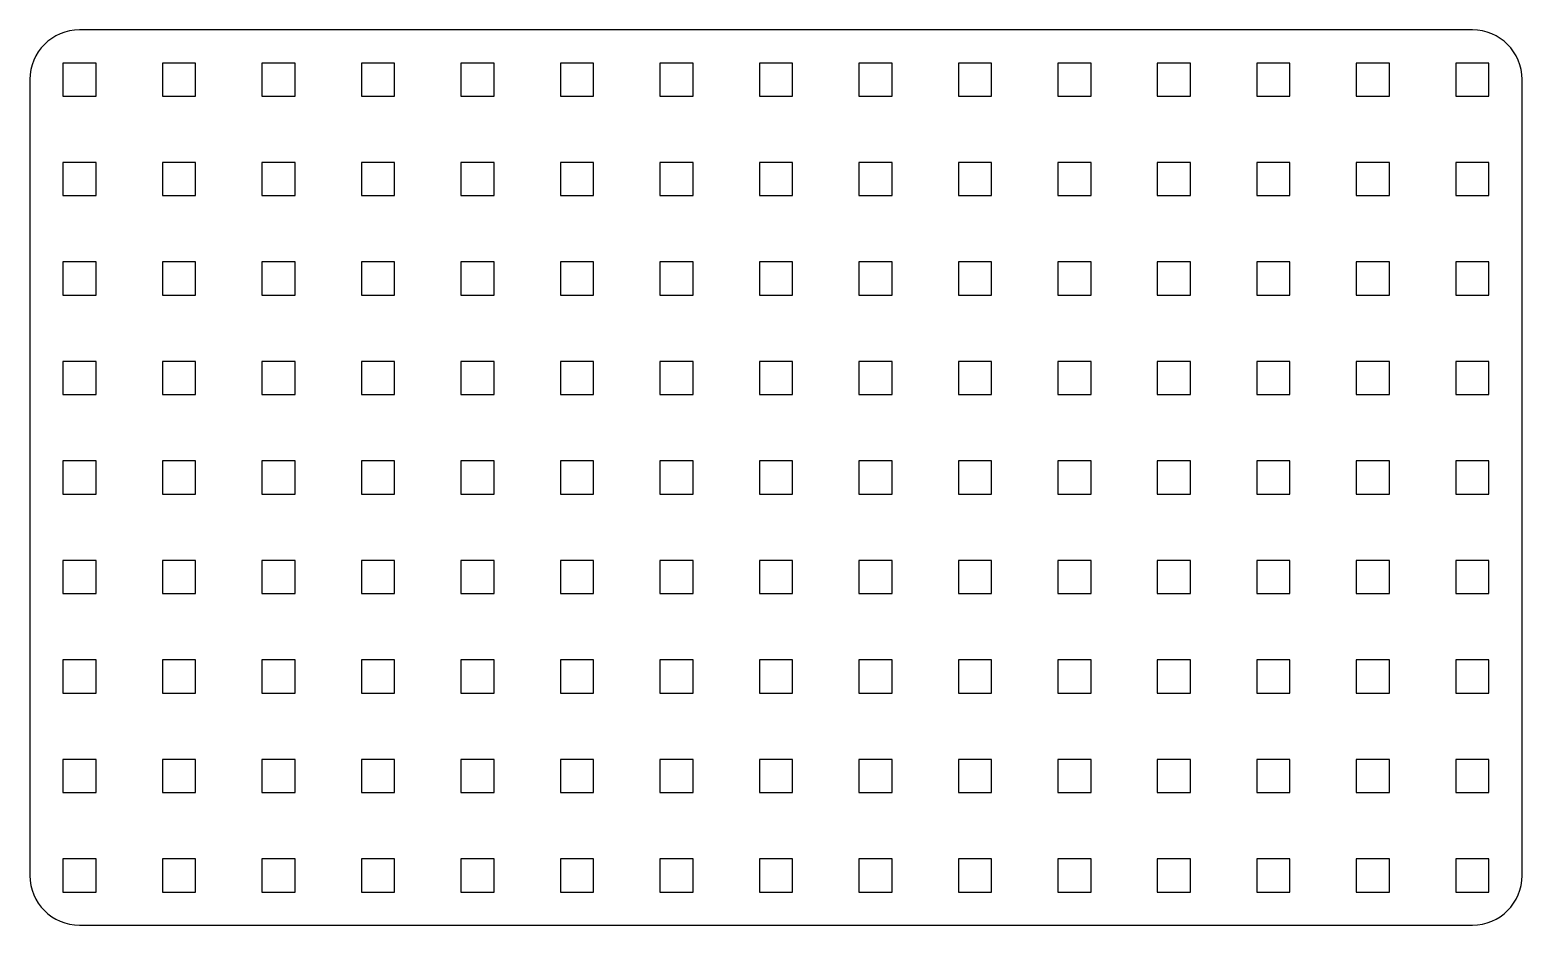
# Model space of a CAD drawing. Header units: millimetres. Extents: x 10 to 145, y 215 to 296.
import ezdxf

# ---------------------------------------------------------------- set-up
doc = ezdxf.new("R2010")
doc.units = ezdxf.units.MM
doc.layers.add('Default', color=7, linetype='Continuous')

# ---------------------------------------------------------------- blocks, each defined once
blk = doc.blocks.new('SE')
at = {"layer": 'Default', "color": 7, "linetype": 'Continuous'}
for p, q in [((12.5, 293.25), (12.5, 290.25)), ((15.5, 293.25), (12.5, 293.25)), ((15.5, 290.25), (15.5, 293.25)), ((12.5, 290.25), (15.5, 290.25))]:
    blk.add_line(p, q, dxfattribs=at)
blk = doc.blocks.new('SE1')
at = {"layer": 'Default', "color": 7, "linetype": 'Continuous'}
for p, q in [((21.5, 293.25), (21.5, 290.25)), ((24.5, 293.25), (21.5, 293.25)), ((24.5, 290.25), (24.5, 293.25)), ((21.5, 290.25), (24.5, 290.25))]:
    blk.add_line(p, q, dxfattribs=at)
blk = doc.blocks.new('SE2')
at = {"layer": 'Default', "color": 7, "linetype": 'Continuous'}
for p, q in [((30.5, 293.25), (30.5, 290.25)), ((33.5, 293.25), (30.5, 293.25)), ((33.5, 290.25), (33.5, 293.25)), ((30.5, 290.25), (33.5, 290.25))]:
    blk.add_line(p, q, dxfattribs=at)
blk = doc.blocks.new('SE3')
at = {"layer": 'Default', "color": 7, "linetype": 'Continuous'}
for p, q in [((39.5, 293.25), (39.5, 290.25)), ((42.5, 293.25), (39.5, 293.25)), ((42.5, 290.25), (42.5, 293.25)), ((39.5, 290.25), (42.5, 290.25))]:
    blk.add_line(p, q, dxfattribs=at)
blk = doc.blocks.new('SE4')
at = {"layer": 'Default', "color": 7, "linetype": 'Continuous'}
for p, q in [((48.5, 293.25), (48.5, 290.25)), ((51.5, 293.25), (48.5, 293.25)), ((51.5, 290.25), (51.5, 293.25)), ((48.5, 290.25), (51.5, 290.25))]:
    blk.add_line(p, q, dxfattribs=at)
blk = doc.blocks.new('SE5')
at = {"layer": 'Default', "color": 7, "linetype": 'Continuous'}
for p, q in [((57.5, 293.25), (57.5, 290.25)), ((60.5, 293.25), (57.5, 293.25)), ((60.5, 290.25), (60.5, 293.25)), ((57.5, 290.25), (60.5, 290.25))]:
    blk.add_line(p, q, dxfattribs=at)
blk = doc.blocks.new('SE6')
at = {"layer": 'Default', "color": 7, "linetype": 'Continuous'}
for p, q in [((66.5, 293.25), (66.5, 290.25)), ((69.5, 293.25), (66.5, 293.25)), ((69.5, 290.25), (69.5, 293.25)), ((66.5, 290.25), (69.5, 290.25))]:
    blk.add_line(p, q, dxfattribs=at)
blk = doc.blocks.new('SE7')
at = {"layer": 'Default', "color": 7, "linetype": 'Continuous'}
for p, q in [((75.5, 293.25), (75.5, 290.25)), ((78.5, 293.25), (75.5, 293.25)), ((78.5, 290.25), (78.5, 293.25)), ((75.5, 290.25), (78.5, 290.25))]:
    blk.add_line(p, q, dxfattribs=at)
blk = doc.blocks.new('SE8')
at = {"layer": 'Default', "color": 7, "linetype": 'Continuous'}
for p, q in [((84.5, 293.25), (84.5, 290.25)), ((87.5, 293.25), (84.5, 293.25)), ((87.5, 290.25), (87.5, 293.25)), ((84.5, 290.25), (87.5, 290.25))]:
    blk.add_line(p, q, dxfattribs=at)
blk = doc.blocks.new('SE9')
at = {"layer": 'Default', "color": 7, "linetype": 'Continuous'}
for p, q in [((93.5, 293.25), (93.5, 290.25)), ((96.5, 293.25), (93.5, 293.25)), ((96.5, 290.25), (96.5, 293.25)), ((93.5, 290.25), (96.5, 290.25))]:
    blk.add_line(p, q, dxfattribs=at)
blk = doc.blocks.new('SE10')
at = {"layer": 'Default', "color": 7, "linetype": 'Continuous'}
for p, q in [((102.5, 293.25), (102.5, 290.25)), ((105.5, 293.25), (102.5, 293.25)), ((105.5, 290.25), (105.5, 293.25)), ((102.5, 290.25), (105.5, 290.25))]:
    blk.add_line(p, q, dxfattribs=at)
blk = doc.blocks.new('SE11')
at = {"layer": 'Default', "color": 7, "linetype": 'Continuous'}
for p, q in [((111.5, 293.25), (111.5, 290.25)), ((114.5, 293.25), (111.5, 293.25)), ((114.5, 290.25), (114.5, 293.25)), ((111.5, 290.25), (114.5, 290.25))]:
    blk.add_line(p, q, dxfattribs=at)
blk = doc.blocks.new('SE12')
at = {"layer": 'Default', "color": 7, "linetype": 'Continuous'}
for p, q in [((120.5, 293.25), (120.5, 290.25)), ((123.5, 293.25), (120.5, 293.25)), ((123.5, 290.25), (123.5, 293.25)), ((120.5, 290.25), (123.5, 290.25))]:
    blk.add_line(p, q, dxfattribs=at)
blk = doc.blocks.new('SE13')
at = {"layer": 'Default', "color": 7, "linetype": 'Continuous'}
for p, q in [((129.5, 293.25), (129.5, 290.25)), ((132.5, 293.25), (129.5, 293.25)), ((132.5, 290.25), (132.5, 293.25)), ((129.5, 290.25), (132.5, 290.25))]:
    blk.add_line(p, q, dxfattribs=at)
blk = doc.blocks.new('SE14')
at = {"layer": 'Default', "color": 7, "linetype": 'Continuous'}
for p, q in [((138.5, 293.25), (138.5, 290.25)), ((141.5, 293.25), (138.5, 293.25)), ((141.5, 290.25), (141.5, 293.25)), ((138.5, 290.25), (141.5, 290.25))]:
    blk.add_line(p, q, dxfattribs=at)
blk = doc.blocks.new('SE15')
at = {"layer": 'Default', "color": 7, "linetype": 'Continuous'}
for p, q in [((12.5, 284.25), (12.5, 281.25)), ((15.5, 284.25), (12.5, 284.25)), ((15.5, 281.25), (15.5, 284.25)), ((12.5, 281.25), (15.5, 281.25))]:
    blk.add_line(p, q, dxfattribs=at)
blk = doc.blocks.new('SE16')
at = {"layer": 'Default', "color": 7, "linetype": 'Continuous'}
for p, q in [((21.5, 284.25), (21.5, 281.25)), ((24.5, 284.25), (21.5, 284.25)), ((24.5, 281.25), (24.5, 284.25)), ((21.5, 281.25), (24.5, 281.25))]:
    blk.add_line(p, q, dxfattribs=at)
blk = doc.blocks.new('SE17')
at = {"layer": 'Default', "color": 7, "linetype": 'Continuous'}
for p, q in [((30.5, 284.25), (30.5, 281.25)), ((33.5, 284.25), (30.5, 284.25)), ((33.5, 281.25), (33.5, 284.25)), ((30.5, 281.25), (33.5, 281.25))]:
    blk.add_line(p, q, dxfattribs=at)
blk = doc.blocks.new('SE18')
at = {"layer": 'Default', "color": 7, "linetype": 'Continuous'}
for p, q in [((39.5, 284.25), (39.5, 281.25)), ((42.5, 284.25), (39.5, 284.25)), ((42.5, 281.25), (42.5, 284.25)), ((39.5, 281.25), (42.5, 281.25))]:
    blk.add_line(p, q, dxfattribs=at)
blk = doc.blocks.new('SE19')
at = {"layer": 'Default', "color": 7, "linetype": 'Continuous'}
for p, q in [((48.5, 284.25), (48.5, 281.25)), ((51.5, 284.25), (48.5, 284.25)), ((51.5, 281.25), (51.5, 284.25)), ((48.5, 281.25), (51.5, 281.25))]:
    blk.add_line(p, q, dxfattribs=at)
blk = doc.blocks.new('SE20')
at = {"layer": 'Default', "color": 7, "linetype": 'Continuous'}
for p, q in [((57.5, 284.25), (57.5, 281.25)), ((60.5, 284.25), (57.5, 284.25)), ((60.5, 281.25), (60.5, 284.25)), ((57.5, 281.25), (60.5, 281.25))]:
    blk.add_line(p, q, dxfattribs=at)
blk = doc.blocks.new('SE21')
at = {"layer": 'Default', "color": 7, "linetype": 'Continuous'}
for p, q in [((66.5, 284.25), (66.5, 281.25)), ((69.5, 284.25), (66.5, 284.25)), ((69.5, 281.25), (69.5, 284.25)), ((66.5, 281.25), (69.5, 281.25))]:
    blk.add_line(p, q, dxfattribs=at)
blk = doc.blocks.new('SE22')
at = {"layer": 'Default', "color": 7, "linetype": 'Continuous'}
for p, q in [((75.5, 284.25), (75.5, 281.25)), ((78.5, 284.25), (75.5, 284.25)), ((78.5, 281.25), (78.5, 284.25)), ((75.5, 281.25), (78.5, 281.25))]:
    blk.add_line(p, q, dxfattribs=at)
blk = doc.blocks.new('SE23')
at = {"layer": 'Default', "color": 7, "linetype": 'Continuous'}
for p, q in [((84.5, 284.25), (84.5, 281.25)), ((87.5, 284.25), (84.5, 284.25)), ((87.5, 281.25), (87.5, 284.25)), ((84.5, 281.25), (87.5, 281.25))]:
    blk.add_line(p, q, dxfattribs=at)
blk = doc.blocks.new('SE24')
at = {"layer": 'Default', "color": 7, "linetype": 'Continuous'}
for p, q in [((93.5, 284.25), (93.5, 281.25)), ((96.5, 284.25), (93.5, 284.25)), ((96.5, 281.25), (96.5, 284.25)), ((93.5, 281.25), (96.5, 281.25))]:
    blk.add_line(p, q, dxfattribs=at)
blk = doc.blocks.new('SE25')
at = {"layer": 'Default', "color": 7, "linetype": 'Continuous'}
for p, q in [((102.5, 284.25), (102.5, 281.25)), ((105.5, 284.25), (102.5, 284.25)), ((105.5, 281.25), (105.5, 284.25)), ((102.5, 281.25), (105.5, 281.25))]:
    blk.add_line(p, q, dxfattribs=at)
blk = doc.blocks.new('SE26')
at = {"layer": 'Default', "color": 7, "linetype": 'Continuous'}
for p, q in [((111.5, 284.25), (111.5, 281.25)), ((114.5, 284.25), (111.5, 284.25)), ((114.5, 281.25), (114.5, 284.25)), ((111.5, 281.25), (114.5, 281.25))]:
    blk.add_line(p, q, dxfattribs=at)
blk = doc.blocks.new('SE27')
at = {"layer": 'Default', "color": 7, "linetype": 'Continuous'}
for p, q in [((120.5, 284.25), (120.5, 281.25)), ((123.5, 284.25), (120.5, 284.25)), ((123.5, 281.25), (123.5, 284.25)), ((120.5, 281.25), (123.5, 281.25))]:
    blk.add_line(p, q, dxfattribs=at)
blk = doc.blocks.new('SE28')
at = {"layer": 'Default', "color": 7, "linetype": 'Continuous'}
for p, q in [((129.5, 284.25), (129.5, 281.25)), ((132.5, 284.25), (129.5, 284.25)), ((132.5, 281.25), (132.5, 284.25)), ((129.5, 281.25), (132.5, 281.25))]:
    blk.add_line(p, q, dxfattribs=at)
blk = doc.blocks.new('SE29')
at = {"layer": 'Default', "color": 7, "linetype": 'Continuous'}
for p, q in [((138.5, 284.25), (138.5, 281.25)), ((141.5, 284.25), (138.5, 284.25)), ((141.5, 281.25), (141.5, 284.25)), ((138.5, 281.25), (141.5, 281.25))]:
    blk.add_line(p, q, dxfattribs=at)
blk = doc.blocks.new('SE30')
at = {"layer": 'Default', "color": 7, "linetype": 'Continuous'}
for p, q in [((12.5, 275.25), (12.5, 272.25)), ((15.5, 275.25), (12.5, 275.25)), ((15.5, 272.25), (15.5, 275.25)), ((12.5, 272.25), (15.5, 272.25))]:
    blk.add_line(p, q, dxfattribs=at)
blk = doc.blocks.new('SE31')
at = {"layer": 'Default', "color": 7, "linetype": 'Continuous'}
for p, q in [((21.5, 275.25), (21.5, 272.25)), ((24.5, 275.25), (21.5, 275.25)), ((24.5, 272.25), (24.5, 275.25)), ((21.5, 272.25), (24.5, 272.25))]:
    blk.add_line(p, q, dxfattribs=at)
blk = doc.blocks.new('SE32')
at = {"layer": 'Default', "color": 7, "linetype": 'Continuous'}
for p, q in [((30.5, 275.25), (30.5, 272.25)), ((33.5, 275.25), (30.5, 275.25)), ((33.5, 272.25), (33.5, 275.25)), ((30.5, 272.25), (33.5, 272.25))]:
    blk.add_line(p, q, dxfattribs=at)
blk = doc.blocks.new('SE33')
at = {"layer": 'Default', "color": 7, "linetype": 'Continuous'}
for p, q in [((39.5, 275.25), (39.5, 272.25)), ((42.5, 275.25), (39.5, 275.25)), ((42.5, 272.25), (42.5, 275.25)), ((39.5, 272.25), (42.5, 272.25))]:
    blk.add_line(p, q, dxfattribs=at)
blk = doc.blocks.new('SE34')
at = {"layer": 'Default', "color": 7, "linetype": 'Continuous'}
for p, q in [((48.5, 275.25), (48.5, 272.25)), ((51.5, 275.25), (48.5, 275.25)), ((51.5, 272.25), (51.5, 275.25)), ((48.5, 272.25), (51.5, 272.25))]:
    blk.add_line(p, q, dxfattribs=at)
blk = doc.blocks.new('SE35')
at = {"layer": 'Default', "color": 7, "linetype": 'Continuous'}
for p, q in [((57.5, 275.25), (57.5, 272.25)), ((60.5, 275.25), (57.5, 275.25)), ((60.5, 272.25), (60.5, 275.25)), ((57.5, 272.25), (60.5, 272.25))]:
    blk.add_line(p, q, dxfattribs=at)
blk = doc.blocks.new('SE36')
at = {"layer": 'Default', "color": 7, "linetype": 'Continuous'}
for p, q in [((66.5, 275.25), (66.5, 272.25)), ((69.5, 275.25), (66.5, 275.25)), ((69.5, 272.25), (69.5, 275.25)), ((66.5, 272.25), (69.5, 272.25))]:
    blk.add_line(p, q, dxfattribs=at)
blk = doc.blocks.new('SE37')
at = {"layer": 'Default', "color": 7, "linetype": 'Continuous'}
for p, q in [((75.5, 275.25), (75.5, 272.25)), ((78.5, 275.25), (75.5, 275.25)), ((78.5, 272.25), (78.5, 275.25)), ((75.5, 272.25), (78.5, 272.25))]:
    blk.add_line(p, q, dxfattribs=at)
blk = doc.blocks.new('SE38')
at = {"layer": 'Default', "color": 7, "linetype": 'Continuous'}
for p, q in [((84.5, 275.25), (84.5, 272.25)), ((87.5, 275.25), (84.5, 275.25)), ((87.5, 272.25), (87.5, 275.25)), ((84.5, 272.25), (87.5, 272.25))]:
    blk.add_line(p, q, dxfattribs=at)
blk = doc.blocks.new('SE39')
at = {"layer": 'Default', "color": 7, "linetype": 'Continuous'}
for p, q in [((93.5, 275.25), (93.5, 272.25)), ((96.5, 275.25), (93.5, 275.25)), ((96.5, 272.25), (96.5, 275.25)), ((93.5, 272.25), (96.5, 272.25))]:
    blk.add_line(p, q, dxfattribs=at)
blk = doc.blocks.new('SE40')
at = {"layer": 'Default', "color": 7, "linetype": 'Continuous'}
for p, q in [((102.5, 275.25), (102.5, 272.25)), ((105.5, 275.25), (102.5, 275.25)), ((105.5, 272.25), (105.5, 275.25)), ((102.5, 272.25), (105.5, 272.25))]:
    blk.add_line(p, q, dxfattribs=at)
blk = doc.blocks.new('SE41')
at = {"layer": 'Default', "color": 7, "linetype": 'Continuous'}
for p, q in [((111.5, 275.25), (111.5, 272.25)), ((114.5, 275.25), (111.5, 275.25)), ((114.5, 272.25), (114.5, 275.25)), ((111.5, 272.25), (114.5, 272.25))]:
    blk.add_line(p, q, dxfattribs=at)
blk = doc.blocks.new('SE42')
at = {"layer": 'Default', "color": 7, "linetype": 'Continuous'}
for p, q in [((120.5, 275.25), (120.5, 272.25)), ((123.5, 275.25), (120.5, 275.25)), ((123.5, 272.25), (123.5, 275.25)), ((120.5, 272.25), (123.5, 272.25))]:
    blk.add_line(p, q, dxfattribs=at)
blk = doc.blocks.new('SE43')
at = {"layer": 'Default', "color": 7, "linetype": 'Continuous'}
for p, q in [((129.5, 275.25), (129.5, 272.25)), ((132.5, 275.25), (129.5, 275.25)), ((132.5, 272.25), (132.5, 275.25)), ((129.5, 272.25), (132.5, 272.25))]:
    blk.add_line(p, q, dxfattribs=at)
blk = doc.blocks.new('SE44')
at = {"layer": 'Default', "color": 7, "linetype": 'Continuous'}
for p, q in [((138.5, 275.25), (138.5, 272.25)), ((141.5, 275.25), (138.5, 275.25)), ((141.5, 272.25), (141.5, 275.25)), ((138.5, 272.25), (141.5, 272.25))]:
    blk.add_line(p, q, dxfattribs=at)
blk = doc.blocks.new('SE45')
at = {"layer": 'Default', "color": 7, "linetype": 'Continuous'}
for p, q in [((12.5, 266.25), (12.5, 263.25)), ((15.5, 266.25), (12.5, 266.25)), ((15.5, 263.25), (15.5, 266.25)), ((12.5, 263.25), (15.5, 263.25))]:
    blk.add_line(p, q, dxfattribs=at)
blk = doc.blocks.new('SE46')
at = {"layer": 'Default', "color": 7, "linetype": 'Continuous'}
for p, q in [((21.5, 266.25), (21.5, 263.25)), ((24.5, 266.25), (21.5, 266.25)), ((24.5, 263.25), (24.5, 266.25)), ((21.5, 263.25), (24.5, 263.25))]:
    blk.add_line(p, q, dxfattribs=at)
blk = doc.blocks.new('SE47')
at = {"layer": 'Default', "color": 7, "linetype": 'Continuous'}
for p, q in [((30.5, 266.25), (30.5, 263.25)), ((33.5, 266.25), (30.5, 266.25)), ((33.5, 263.25), (33.5, 266.25)), ((30.5, 263.25), (33.5, 263.25))]:
    blk.add_line(p, q, dxfattribs=at)
blk = doc.blocks.new('SE48')
at = {"layer": 'Default', "color": 7, "linetype": 'Continuous'}
for p, q in [((39.5, 266.25), (39.5, 263.25)), ((42.5, 266.25), (39.5, 266.25)), ((42.5, 263.25), (42.5, 266.25)), ((39.5, 263.25), (42.5, 263.25))]:
    blk.add_line(p, q, dxfattribs=at)
blk = doc.blocks.new('SE49')
at = {"layer": 'Default', "color": 7, "linetype": 'Continuous'}
for p, q in [((48.5, 266.25), (48.5, 263.25)), ((51.5, 266.25), (48.5, 266.25)), ((51.5, 263.25), (51.5, 266.25)), ((48.5, 263.25), (51.5, 263.25))]:
    blk.add_line(p, q, dxfattribs=at)
blk = doc.blocks.new('SE50')
at = {"layer": 'Default', "color": 7, "linetype": 'Continuous'}
for p, q in [((57.5, 266.25), (57.5, 263.25)), ((60.5, 266.25), (57.5, 266.25)), ((60.5, 263.25), (60.5, 266.25)), ((57.5, 263.25), (60.5, 263.25))]:
    blk.add_line(p, q, dxfattribs=at)
blk = doc.blocks.new('SE51')
at = {"layer": 'Default', "color": 7, "linetype": 'Continuous'}
for p, q in [((66.5, 266.25), (66.5, 263.25)), ((69.5, 266.25), (66.5, 266.25)), ((69.5, 263.25), (69.5, 266.25)), ((66.5, 263.25), (69.5, 263.25))]:
    blk.add_line(p, q, dxfattribs=at)
blk = doc.blocks.new('SE52')
at = {"layer": 'Default', "color": 7, "linetype": 'Continuous'}
for p, q in [((75.5, 266.25), (75.5, 263.25)), ((78.5, 266.25), (75.5, 266.25)), ((78.5, 263.25), (78.5, 266.25)), ((75.5, 263.25), (78.5, 263.25))]:
    blk.add_line(p, q, dxfattribs=at)
blk = doc.blocks.new('SE53')
at = {"layer": 'Default', "color": 7, "linetype": 'Continuous'}
for p, q in [((84.5, 266.25), (84.5, 263.25)), ((87.5, 266.25), (84.5, 266.25)), ((87.5, 263.25), (87.5, 266.25)), ((84.5, 263.25), (87.5, 263.25))]:
    blk.add_line(p, q, dxfattribs=at)
blk = doc.blocks.new('SE54')
at = {"layer": 'Default', "color": 7, "linetype": 'Continuous'}
for p, q in [((93.5, 266.25), (93.5, 263.25)), ((96.5, 266.25), (93.5, 266.25)), ((96.5, 263.25), (96.5, 266.25)), ((93.5, 263.25), (96.5, 263.25))]:
    blk.add_line(p, q, dxfattribs=at)
blk = doc.blocks.new('SE55')
at = {"layer": 'Default', "color": 7, "linetype": 'Continuous'}
for p, q in [((102.5, 266.25), (102.5, 263.25)), ((105.5, 266.25), (102.5, 266.25)), ((105.5, 263.25), (105.5, 266.25)), ((102.5, 263.25), (105.5, 263.25))]:
    blk.add_line(p, q, dxfattribs=at)
blk = doc.blocks.new('SE56')
at = {"layer": 'Default', "color": 7, "linetype": 'Continuous'}
for p, q in [((111.5, 266.25), (111.5, 263.25)), ((114.5, 266.25), (111.5, 266.25)), ((114.5, 263.25), (114.5, 266.25)), ((111.5, 263.25), (114.5, 263.25))]:
    blk.add_line(p, q, dxfattribs=at)
blk = doc.blocks.new('SE57')
at = {"layer": 'Default', "color": 7, "linetype": 'Continuous'}
for p, q in [((120.5, 266.25), (120.5, 263.25)), ((123.5, 266.25), (120.5, 266.25)), ((123.5, 263.25), (123.5, 266.25)), ((120.5, 263.25), (123.5, 263.25))]:
    blk.add_line(p, q, dxfattribs=at)
blk = doc.blocks.new('SE58')
at = {"layer": 'Default', "color": 7, "linetype": 'Continuous'}
for p, q in [((129.5, 266.25), (129.5, 263.25)), ((132.5, 266.25), (129.5, 266.25)), ((132.5, 263.25), (132.5, 266.25)), ((129.5, 263.25), (132.5, 263.25))]:
    blk.add_line(p, q, dxfattribs=at)
blk = doc.blocks.new('SE59')
at = {"layer": 'Default', "color": 7, "linetype": 'Continuous'}
for p, q in [((138.5, 266.25), (138.5, 263.25)), ((141.5, 266.25), (138.5, 266.25)), ((141.5, 263.25), (141.5, 266.25)), ((138.5, 263.25), (141.5, 263.25))]:
    blk.add_line(p, q, dxfattribs=at)
blk = doc.blocks.new('SE60')
at = {"layer": 'Default', "color": 7, "linetype": 'Continuous'}
for p, q in [((12.5, 257.25), (12.5, 254.25)), ((15.5, 257.25), (12.5, 257.25)), ((15.5, 254.25), (15.5, 257.25)), ((12.5, 254.25), (15.5, 254.25))]:
    blk.add_line(p, q, dxfattribs=at)
blk = doc.blocks.new('SE61')
at = {"layer": 'Default', "color": 7, "linetype": 'Continuous'}
for p, q in [((21.5, 257.25), (21.5, 254.25)), ((24.5, 257.25), (21.5, 257.25)), ((24.5, 254.25), (24.5, 257.25)), ((21.5, 254.25), (24.5, 254.25))]:
    blk.add_line(p, q, dxfattribs=at)
blk = doc.blocks.new('SE62')
at = {"layer": 'Default', "color": 7, "linetype": 'Continuous'}
for p, q in [((30.5, 257.25), (30.5, 254.25)), ((33.5, 257.25), (30.5, 257.25)), ((33.5, 254.25), (33.5, 257.25)), ((30.5, 254.25), (33.5, 254.25))]:
    blk.add_line(p, q, dxfattribs=at)
blk = doc.blocks.new('SE63')
at = {"layer": 'Default', "color": 7, "linetype": 'Continuous'}
for p, q in [((39.5, 257.25), (39.5, 254.25)), ((42.5, 257.25), (39.5, 257.25)), ((42.5, 254.25), (42.5, 257.25)), ((39.5, 254.25), (42.5, 254.25))]:
    blk.add_line(p, q, dxfattribs=at)
blk = doc.blocks.new('SE64')
at = {"layer": 'Default', "color": 7, "linetype": 'Continuous'}
for p, q in [((48.5, 257.25), (48.5, 254.25)), ((51.5, 257.25), (48.5, 257.25)), ((51.5, 254.25), (51.5, 257.25)), ((48.5, 254.25), (51.5, 254.25))]:
    blk.add_line(p, q, dxfattribs=at)
blk = doc.blocks.new('SE65')
at = {"layer": 'Default', "color": 7, "linetype": 'Continuous'}
for p, q in [((57.5, 257.25), (57.5, 254.25)), ((60.5, 257.25), (57.5, 257.25)), ((60.5, 254.25), (60.5, 257.25)), ((57.5, 254.25), (60.5, 254.25))]:
    blk.add_line(p, q, dxfattribs=at)
blk = doc.blocks.new('SE66')
at = {"layer": 'Default', "color": 7, "linetype": 'Continuous'}
for p, q in [((66.5, 257.25), (66.5, 254.25)), ((69.5, 257.25), (66.5, 257.25)), ((69.5, 254.25), (69.5, 257.25)), ((66.5, 254.25), (69.5, 254.25))]:
    blk.add_line(p, q, dxfattribs=at)
blk = doc.blocks.new('SE67')
at = {"layer": 'Default', "color": 7, "linetype": 'Continuous'}
for p, q in [((75.5, 257.25), (75.5, 254.25)), ((78.5, 257.25), (75.5, 257.25)), ((78.5, 254.25), (78.5, 257.25)), ((75.5, 254.25), (78.5, 254.25))]:
    blk.add_line(p, q, dxfattribs=at)
blk = doc.blocks.new('SE68')
at = {"layer": 'Default', "color": 7, "linetype": 'Continuous'}
for p, q in [((84.5, 257.25), (84.5, 254.25)), ((87.5, 257.25), (84.5, 257.25)), ((87.5, 254.25), (87.5, 257.25)), ((84.5, 254.25), (87.5, 254.25))]:
    blk.add_line(p, q, dxfattribs=at)
blk = doc.blocks.new('SE69')
at = {"layer": 'Default', "color": 7, "linetype": 'Continuous'}
for p, q in [((93.5, 257.25), (93.5, 254.25)), ((96.5, 257.25), (93.5, 257.25)), ((96.5, 254.25), (96.5, 257.25)), ((93.5, 254.25), (96.5, 254.25))]:
    blk.add_line(p, q, dxfattribs=at)
blk = doc.blocks.new('SE70')
at = {"layer": 'Default', "color": 7, "linetype": 'Continuous'}
for p, q in [((102.5, 257.25), (102.5, 254.25)), ((105.5, 257.25), (102.5, 257.25)), ((105.5, 254.25), (105.5, 257.25)), ((102.5, 254.25), (105.5, 254.25))]:
    blk.add_line(p, q, dxfattribs=at)
blk = doc.blocks.new('SE71')
at = {"layer": 'Default', "color": 7, "linetype": 'Continuous'}
for p, q in [((111.5, 257.25), (111.5, 254.25)), ((114.5, 257.25), (111.5, 257.25)), ((114.5, 254.25), (114.5, 257.25)), ((111.5, 254.25), (114.5, 254.25))]:
    blk.add_line(p, q, dxfattribs=at)
blk = doc.blocks.new('SE72')
at = {"layer": 'Default', "color": 7, "linetype": 'Continuous'}
for p, q in [((120.5, 257.25), (120.5, 254.25)), ((123.5, 257.25), (120.5, 257.25)), ((123.5, 254.25), (123.5, 257.25)), ((120.5, 254.25), (123.5, 254.25))]:
    blk.add_line(p, q, dxfattribs=at)
blk = doc.blocks.new('SE73')
at = {"layer": 'Default', "color": 7, "linetype": 'Continuous'}
for p, q in [((129.5, 257.25), (129.5, 254.25)), ((132.5, 257.25), (129.5, 257.25)), ((132.5, 254.25), (132.5, 257.25)), ((129.5, 254.25), (132.5, 254.25))]:
    blk.add_line(p, q, dxfattribs=at)
blk = doc.blocks.new('SE74')
at = {"layer": 'Default', "color": 7, "linetype": 'Continuous'}
for p, q in [((138.5, 257.25), (138.5, 254.25)), ((141.5, 257.25), (138.5, 257.25)), ((141.5, 254.25), (141.5, 257.25)), ((138.5, 254.25), (141.5, 254.25))]:
    blk.add_line(p, q, dxfattribs=at)
blk = doc.blocks.new('SE75')
at = {"layer": 'Default', "color": 7, "linetype": 'Continuous'}
for p, q in [((12.5, 248.25), (12.5, 245.25)), ((15.5, 248.25), (12.5, 248.25)), ((15.5, 245.25), (15.5, 248.25)), ((12.5, 245.25), (15.5, 245.25))]:
    blk.add_line(p, q, dxfattribs=at)
blk = doc.blocks.new('SE76')
at = {"layer": 'Default', "color": 7, "linetype": 'Continuous'}
for p, q in [((21.5, 248.25), (21.5, 245.25)), ((24.5, 248.25), (21.5, 248.25)), ((24.5, 245.25), (24.5, 248.25)), ((21.5, 245.25), (24.5, 245.25))]:
    blk.add_line(p, q, dxfattribs=at)
blk = doc.blocks.new('SE77')
at = {"layer": 'Default', "color": 7, "linetype": 'Continuous'}
for p, q in [((30.5, 248.25), (30.5, 245.25)), ((33.5, 248.25), (30.5, 248.25)), ((33.5, 245.25), (33.5, 248.25)), ((30.5, 245.25), (33.5, 245.25))]:
    blk.add_line(p, q, dxfattribs=at)
blk = doc.blocks.new('SE78')
at = {"layer": 'Default', "color": 7, "linetype": 'Continuous'}
for p, q in [((39.5, 248.25), (39.5, 245.25)), ((42.5, 248.25), (39.5, 248.25)), ((42.5, 245.25), (42.5, 248.25)), ((39.5, 245.25), (42.5, 245.25))]:
    blk.add_line(p, q, dxfattribs=at)
blk = doc.blocks.new('SE79')
at = {"layer": 'Default', "color": 7, "linetype": 'Continuous'}
for p, q in [((48.5, 248.25), (48.5, 245.25)), ((51.5, 248.25), (48.5, 248.25)), ((51.5, 245.25), (51.5, 248.25)), ((48.5, 245.25), (51.5, 245.25))]:
    blk.add_line(p, q, dxfattribs=at)
blk = doc.blocks.new('SE80')
at = {"layer": 'Default', "color": 7, "linetype": 'Continuous'}
for p, q in [((57.5, 248.25), (57.5, 245.25)), ((60.5, 248.25), (57.5, 248.25)), ((60.5, 245.25), (60.5, 248.25)), ((57.5, 245.25), (60.5, 245.25))]:
    blk.add_line(p, q, dxfattribs=at)
blk = doc.blocks.new('SE81')
at = {"layer": 'Default', "color": 7, "linetype": 'Continuous'}
for p, q in [((66.5, 248.25), (66.5, 245.25)), ((69.5, 248.25), (66.5, 248.25)), ((69.5, 245.25), (69.5, 248.25)), ((66.5, 245.25), (69.5, 245.25))]:
    blk.add_line(p, q, dxfattribs=at)
blk = doc.blocks.new('SE82')
at = {"layer": 'Default', "color": 7, "linetype": 'Continuous'}
for p, q in [((75.5, 248.25), (75.5, 245.25)), ((78.5, 248.25), (75.5, 248.25)), ((78.5, 245.25), (78.5, 248.25)), ((75.5, 245.25), (78.5, 245.25))]:
    blk.add_line(p, q, dxfattribs=at)
blk = doc.blocks.new('SE83')
at = {"layer": 'Default', "color": 7, "linetype": 'Continuous'}
for p, q in [((84.5, 248.25), (84.5, 245.25)), ((87.5, 248.25), (84.5, 248.25)), ((87.5, 245.25), (87.5, 248.25)), ((84.5, 245.25), (87.5, 245.25))]:
    blk.add_line(p, q, dxfattribs=at)
blk = doc.blocks.new('SE84')
at = {"layer": 'Default', "color": 7, "linetype": 'Continuous'}
for p, q in [((93.5, 248.25), (93.5, 245.25)), ((96.5, 248.25), (93.5, 248.25)), ((96.5, 245.25), (96.5, 248.25)), ((93.5, 245.25), (96.5, 245.25))]:
    blk.add_line(p, q, dxfattribs=at)
blk = doc.blocks.new('SE85')
at = {"layer": 'Default', "color": 7, "linetype": 'Continuous'}
for p, q in [((102.5, 248.25), (102.5, 245.25)), ((105.5, 248.25), (102.5, 248.25)), ((105.5, 245.25), (105.5, 248.25)), ((102.5, 245.25), (105.5, 245.25))]:
    blk.add_line(p, q, dxfattribs=at)
blk = doc.blocks.new('SE86')
at = {"layer": 'Default', "color": 7, "linetype": 'Continuous'}
for p, q in [((111.5, 248.25), (111.5, 245.25)), ((114.5, 248.25), (111.5, 248.25)), ((114.5, 245.25), (114.5, 248.25)), ((111.5, 245.25), (114.5, 245.25))]:
    blk.add_line(p, q, dxfattribs=at)
blk = doc.blocks.new('SE87')
at = {"layer": 'Default', "color": 7, "linetype": 'Continuous'}
for p, q in [((120.5, 248.25), (120.5, 245.25)), ((123.5, 248.25), (120.5, 248.25)), ((123.5, 245.25), (123.5, 248.25)), ((120.5, 245.25), (123.5, 245.25))]:
    blk.add_line(p, q, dxfattribs=at)
blk = doc.blocks.new('SE88')
at = {"layer": 'Default', "color": 7, "linetype": 'Continuous'}
for p, q in [((129.5, 248.25), (129.5, 245.25)), ((132.5, 248.25), (129.5, 248.25)), ((132.5, 245.25), (132.5, 248.25)), ((129.5, 245.25), (132.5, 245.25))]:
    blk.add_line(p, q, dxfattribs=at)
blk = doc.blocks.new('SE89')
at = {"layer": 'Default', "color": 7, "linetype": 'Continuous'}
for p, q in [((138.5, 248.25), (138.5, 245.25)), ((141.5, 248.25), (138.5, 248.25)), ((141.5, 245.25), (141.5, 248.25)), ((138.5, 245.25), (141.5, 245.25))]:
    blk.add_line(p, q, dxfattribs=at)
blk = doc.blocks.new('SE90')
at = {"layer": 'Default', "color": 7, "linetype": 'Continuous'}
for p, q in [((12.5, 239.25), (12.5, 236.25)), ((15.5, 239.25), (12.5, 239.25)), ((15.5, 236.25), (15.5, 239.25)), ((12.5, 236.25), (15.5, 236.25))]:
    blk.add_line(p, q, dxfattribs=at)
blk = doc.blocks.new('SE91')
at = {"layer": 'Default', "color": 7, "linetype": 'Continuous'}
for p, q in [((21.5, 239.25), (21.5, 236.25)), ((24.5, 239.25), (21.5, 239.25)), ((24.5, 236.25), (24.5, 239.25)), ((21.5, 236.25), (24.5, 236.25))]:
    blk.add_line(p, q, dxfattribs=at)
blk = doc.blocks.new('SE92')
at = {"layer": 'Default', "color": 7, "linetype": 'Continuous'}
for p, q in [((30.5, 239.25), (30.5, 236.25)), ((33.5, 239.25), (30.5, 239.25)), ((33.5, 236.25), (33.5, 239.25)), ((30.5, 236.25), (33.5, 236.25))]:
    blk.add_line(p, q, dxfattribs=at)
blk = doc.blocks.new('SE93')
at = {"layer": 'Default', "color": 7, "linetype": 'Continuous'}
for p, q in [((39.5, 239.25), (39.5, 236.25)), ((42.5, 239.25), (39.5, 239.25)), ((42.5, 236.25), (42.5, 239.25)), ((39.5, 236.25), (42.5, 236.25))]:
    blk.add_line(p, q, dxfattribs=at)
blk = doc.blocks.new('SE94')
at = {"layer": 'Default', "color": 7, "linetype": 'Continuous'}
for p, q in [((48.5, 239.25), (48.5, 236.25)), ((51.5, 239.25), (48.5, 239.25)), ((51.5, 236.25), (51.5, 239.25)), ((48.5, 236.25), (51.5, 236.25))]:
    blk.add_line(p, q, dxfattribs=at)
blk = doc.blocks.new('SE95')
at = {"layer": 'Default', "color": 7, "linetype": 'Continuous'}
for p, q in [((57.5, 239.25), (57.5, 236.25)), ((60.5, 239.25), (57.5, 239.25)), ((60.5, 236.25), (60.5, 239.25)), ((57.5, 236.25), (60.5, 236.25))]:
    blk.add_line(p, q, dxfattribs=at)
blk = doc.blocks.new('SE96')
at = {"layer": 'Default', "color": 7, "linetype": 'Continuous'}
for p, q in [((66.5, 239.25), (66.5, 236.25)), ((69.5, 239.25), (66.5, 239.25)), ((69.5, 236.25), (69.5, 239.25)), ((66.5, 236.25), (69.5, 236.25))]:
    blk.add_line(p, q, dxfattribs=at)
blk = doc.blocks.new('SE97')
at = {"layer": 'Default', "color": 7, "linetype": 'Continuous'}
for p, q in [((75.5, 239.25), (75.5, 236.25)), ((78.5, 239.25), (75.5, 239.25)), ((78.5, 236.25), (78.5, 239.25)), ((75.5, 236.25), (78.5, 236.25))]:
    blk.add_line(p, q, dxfattribs=at)
blk = doc.blocks.new('SE98')
at = {"layer": 'Default', "color": 7, "linetype": 'Continuous'}
for p, q in [((84.5, 239.25), (84.5, 236.25)), ((87.5, 239.25), (84.5, 239.25)), ((87.5, 236.25), (87.5, 239.25)), ((84.5, 236.25), (87.5, 236.25))]:
    blk.add_line(p, q, dxfattribs=at)
blk = doc.blocks.new('SE99')
at = {"layer": 'Default', "color": 7, "linetype": 'Continuous'}
for p, q in [((93.5, 239.25), (93.5, 236.25)), ((96.5, 239.25), (93.5, 239.25)), ((96.5, 236.25), (96.5, 239.25)), ((93.5, 236.25), (96.5, 236.25))]:
    blk.add_line(p, q, dxfattribs=at)
blk = doc.blocks.new('SE100')
at = {"layer": 'Default', "color": 7, "linetype": 'Continuous'}
for p, q in [((102.5, 239.25), (102.5, 236.25)), ((105.5, 239.25), (102.5, 239.25)), ((105.5, 236.25), (105.5, 239.25)), ((102.5, 236.25), (105.5, 236.25))]:
    blk.add_line(p, q, dxfattribs=at)
blk = doc.blocks.new('SE101')
at = {"layer": 'Default', "color": 7, "linetype": 'Continuous'}
for p, q in [((111.5, 239.25), (111.5, 236.25)), ((114.5, 239.25), (111.5, 239.25)), ((114.5, 236.25), (114.5, 239.25)), ((111.5, 236.25), (114.5, 236.25))]:
    blk.add_line(p, q, dxfattribs=at)
blk = doc.blocks.new('SE102')
at = {"layer": 'Default', "color": 7, "linetype": 'Continuous'}
for p, q in [((120.5, 239.25), (120.5, 236.25)), ((123.5, 239.25), (120.5, 239.25)), ((123.5, 236.25), (123.5, 239.25)), ((120.5, 236.25), (123.5, 236.25))]:
    blk.add_line(p, q, dxfattribs=at)
blk = doc.blocks.new('SE103')
at = {"layer": 'Default', "color": 7, "linetype": 'Continuous'}
for p, q in [((129.5, 239.25), (129.5, 236.25)), ((132.5, 239.25), (129.5, 239.25)), ((132.5, 236.25), (132.5, 239.25)), ((129.5, 236.25), (132.5, 236.25))]:
    blk.add_line(p, q, dxfattribs=at)
blk = doc.blocks.new('SE104')
at = {"layer": 'Default', "color": 7, "linetype": 'Continuous'}
for p, q in [((138.5, 239.25), (138.5, 236.25)), ((141.5, 239.25), (138.5, 239.25)), ((141.5, 236.25), (141.5, 239.25)), ((138.5, 236.25), (141.5, 236.25))]:
    blk.add_line(p, q, dxfattribs=at)
blk = doc.blocks.new('SE105')
at = {"layer": 'Default', "color": 7, "linetype": 'Continuous'}
for p, q in [((12.5, 230.25), (12.5, 227.25)), ((15.5, 230.25), (12.5, 230.25)), ((15.5, 227.25), (15.5, 230.25)), ((12.5, 227.25), (15.5, 227.25))]:
    blk.add_line(p, q, dxfattribs=at)
blk = doc.blocks.new('SE106')
at = {"layer": 'Default', "color": 7, "linetype": 'Continuous'}
for p, q in [((21.5, 230.25), (21.5, 227.25)), ((24.5, 230.25), (21.5, 230.25)), ((24.5, 227.25), (24.5, 230.25)), ((21.5, 227.25), (24.5, 227.25))]:
    blk.add_line(p, q, dxfattribs=at)
blk = doc.blocks.new('SE107')
at = {"layer": 'Default', "color": 7, "linetype": 'Continuous'}
for p, q in [((30.5, 230.25), (30.5, 227.25)), ((33.5, 230.25), (30.5, 230.25)), ((33.5, 227.25), (33.5, 230.25)), ((30.5, 227.25), (33.5, 227.25))]:
    blk.add_line(p, q, dxfattribs=at)
blk = doc.blocks.new('SE108')
at = {"layer": 'Default', "color": 7, "linetype": 'Continuous'}
for p, q in [((39.5, 230.25), (39.5, 227.25)), ((42.5, 230.25), (39.5, 230.25)), ((42.5, 227.25), (42.5, 230.25)), ((39.5, 227.25), (42.5, 227.25))]:
    blk.add_line(p, q, dxfattribs=at)
blk = doc.blocks.new('SE109')
at = {"layer": 'Default', "color": 7, "linetype": 'Continuous'}
for p, q in [((48.5, 230.25), (48.5, 227.25)), ((51.5, 230.25), (48.5, 230.25)), ((51.5, 227.25), (51.5, 230.25)), ((48.5, 227.25), (51.5, 227.25))]:
    blk.add_line(p, q, dxfattribs=at)
blk = doc.blocks.new('SE110')
at = {"layer": 'Default', "color": 7, "linetype": 'Continuous'}
for p, q in [((57.5, 230.25), (57.5, 227.25)), ((60.5, 230.25), (57.5, 230.25)), ((60.5, 227.25), (60.5, 230.25)), ((57.5, 227.25), (60.5, 227.25))]:
    blk.add_line(p, q, dxfattribs=at)
blk = doc.blocks.new('SE111')
at = {"layer": 'Default', "color": 7, "linetype": 'Continuous'}
for p, q in [((66.5, 230.25), (66.5, 227.25)), ((69.5, 230.25), (66.5, 230.25)), ((69.5, 227.25), (69.5, 230.25)), ((66.5, 227.25), (69.5, 227.25))]:
    blk.add_line(p, q, dxfattribs=at)
blk = doc.blocks.new('SE112')
at = {"layer": 'Default', "color": 7, "linetype": 'Continuous'}
for p, q in [((75.5, 230.25), (75.5, 227.25)), ((78.5, 230.25), (75.5, 230.25)), ((78.5, 227.25), (78.5, 230.25)), ((75.5, 227.25), (78.5, 227.25))]:
    blk.add_line(p, q, dxfattribs=at)
blk = doc.blocks.new('SE113')
at = {"layer": 'Default', "color": 7, "linetype": 'Continuous'}
for p, q in [((84.5, 230.25), (84.5, 227.25)), ((87.5, 230.25), (84.5, 230.25)), ((87.5, 227.25), (87.5, 230.25)), ((84.5, 227.25), (87.5, 227.25))]:
    blk.add_line(p, q, dxfattribs=at)
blk = doc.blocks.new('SE114')
at = {"layer": 'Default', "color": 7, "linetype": 'Continuous'}
for p, q in [((93.5, 230.25), (93.5, 227.25)), ((96.5, 230.25), (93.5, 230.25)), ((96.5, 227.25), (96.5, 230.25)), ((93.5, 227.25), (96.5, 227.25))]:
    blk.add_line(p, q, dxfattribs=at)
blk = doc.blocks.new('SE115')
at = {"layer": 'Default', "color": 7, "linetype": 'Continuous'}
for p, q in [((102.5, 230.25), (102.5, 227.25)), ((105.5, 230.25), (102.5, 230.25)), ((105.5, 227.25), (105.5, 230.25)), ((102.5, 227.25), (105.5, 227.25))]:
    blk.add_line(p, q, dxfattribs=at)
blk = doc.blocks.new('SE116')
at = {"layer": 'Default', "color": 7, "linetype": 'Continuous'}
for p, q in [((111.5, 230.25), (111.5, 227.25)), ((114.5, 230.25), (111.5, 230.25)), ((114.5, 227.25), (114.5, 230.25)), ((111.5, 227.25), (114.5, 227.25))]:
    blk.add_line(p, q, dxfattribs=at)
blk = doc.blocks.new('SE117')
at = {"layer": 'Default', "color": 7, "linetype": 'Continuous'}
for p, q in [((120.5, 230.25), (120.5, 227.25)), ((123.5, 230.25), (120.5, 230.25)), ((123.5, 227.25), (123.5, 230.25)), ((120.5, 227.25), (123.5, 227.25))]:
    blk.add_line(p, q, dxfattribs=at)
blk = doc.blocks.new('SE118')
at = {"layer": 'Default', "color": 7, "linetype": 'Continuous'}
for p, q in [((129.5, 230.25), (129.5, 227.25)), ((132.5, 230.25), (129.5, 230.25)), ((132.5, 227.25), (132.5, 230.25)), ((129.5, 227.25), (132.5, 227.25))]:
    blk.add_line(p, q, dxfattribs=at)
blk = doc.blocks.new('SE119')
at = {"layer": 'Default', "color": 7, "linetype": 'Continuous'}
for p, q in [((138.5, 230.25), (138.5, 227.25)), ((141.5, 230.25), (138.5, 230.25)), ((141.5, 227.25), (141.5, 230.25)), ((138.5, 227.25), (141.5, 227.25))]:
    blk.add_line(p, q, dxfattribs=at)
blk = doc.blocks.new('SE120')
at = {"layer": 'Default', "color": 7, "linetype": 'Continuous'}
for p, q in [((12.5, 221.25), (12.5, 218.25)), ((15.5, 221.25), (12.5, 221.25)), ((15.5, 218.25), (15.5, 221.25)), ((12.5, 218.25), (15.5, 218.25))]:
    blk.add_line(p, q, dxfattribs=at)
blk = doc.blocks.new('SE121')
at = {"layer": 'Default', "color": 7, "linetype": 'Continuous'}
for p, q in [((21.5, 221.25), (21.5, 218.25)), ((24.5, 221.25), (21.5, 221.25)), ((24.5, 218.25), (24.5, 221.25)), ((21.5, 218.25), (24.5, 218.25))]:
    blk.add_line(p, q, dxfattribs=at)
blk = doc.blocks.new('SE122')
at = {"layer": 'Default', "color": 7, "linetype": 'Continuous'}
for p, q in [((30.5, 221.25), (30.5, 218.25)), ((33.5, 221.25), (30.5, 221.25)), ((33.5, 218.25), (33.5, 221.25)), ((30.5, 218.25), (33.5, 218.25))]:
    blk.add_line(p, q, dxfattribs=at)
blk = doc.blocks.new('SE123')
at = {"layer": 'Default', "color": 7, "linetype": 'Continuous'}
for p, q in [((39.5, 221.25), (39.5, 218.25)), ((42.5, 221.25), (39.5, 221.25)), ((42.5, 218.25), (42.5, 221.25)), ((39.5, 218.25), (42.5, 218.25))]:
    blk.add_line(p, q, dxfattribs=at)
blk = doc.blocks.new('SE124')
at = {"layer": 'Default', "color": 7, "linetype": 'Continuous'}
for p, q in [((48.5, 221.25), (48.5, 218.25)), ((51.5, 221.25), (48.5, 221.25)), ((51.5, 218.25), (51.5, 221.25)), ((48.5, 218.25), (51.5, 218.25))]:
    blk.add_line(p, q, dxfattribs=at)
blk = doc.blocks.new('SE125')
at = {"layer": 'Default', "color": 7, "linetype": 'Continuous'}
for p, q in [((57.5, 221.25), (57.5, 218.25)), ((60.5, 221.25), (57.5, 221.25)), ((60.5, 218.25), (60.5, 221.25)), ((57.5, 218.25), (60.5, 218.25))]:
    blk.add_line(p, q, dxfattribs=at)
blk = doc.blocks.new('SE126')
at = {"layer": 'Default', "color": 7, "linetype": 'Continuous'}
for p, q in [((66.5, 221.25), (66.5, 218.25)), ((69.5, 221.25), (66.5, 221.25)), ((69.5, 218.25), (69.5, 221.25)), ((66.5, 218.25), (69.5, 218.25))]:
    blk.add_line(p, q, dxfattribs=at)
blk = doc.blocks.new('SE127')
at = {"layer": 'Default', "color": 7, "linetype": 'Continuous'}
for p, q in [((75.5, 221.25), (75.5, 218.25)), ((78.5, 221.25), (75.5, 221.25)), ((78.5, 218.25), (78.5, 221.25)), ((75.5, 218.25), (78.5, 218.25))]:
    blk.add_line(p, q, dxfattribs=at)
blk = doc.blocks.new('SE128')
at = {"layer": 'Default', "color": 7, "linetype": 'Continuous'}
for p, q in [((84.5, 221.25), (84.5, 218.25)), ((87.5, 221.25), (84.5, 221.25)), ((87.5, 218.25), (87.5, 221.25)), ((84.5, 218.25), (87.5, 218.25))]:
    blk.add_line(p, q, dxfattribs=at)
blk = doc.blocks.new('SE129')
at = {"layer": 'Default', "color": 7, "linetype": 'Continuous'}
for p, q in [((93.5, 221.25), (93.5, 218.25)), ((96.5, 221.25), (93.5, 221.25)), ((96.5, 218.25), (96.5, 221.25)), ((93.5, 218.25), (96.5, 218.25))]:
    blk.add_line(p, q, dxfattribs=at)
blk = doc.blocks.new('SE130')
at = {"layer": 'Default', "color": 7, "linetype": 'Continuous'}
for p, q in [((102.5, 221.25), (102.5, 218.25)), ((105.5, 221.25), (102.5, 221.25)), ((105.5, 218.25), (105.5, 221.25)), ((102.5, 218.25), (105.5, 218.25))]:
    blk.add_line(p, q, dxfattribs=at)
blk = doc.blocks.new('SE131')
at = {"layer": 'Default', "color": 7, "linetype": 'Continuous'}
for p, q in [((111.5, 221.25), (111.5, 218.25)), ((114.5, 221.25), (111.5, 221.25)), ((114.5, 218.25), (114.5, 221.25)), ((111.5, 218.25), (114.5, 218.25))]:
    blk.add_line(p, q, dxfattribs=at)
blk = doc.blocks.new('SE132')
at = {"layer": 'Default', "color": 7, "linetype": 'Continuous'}
for p, q in [((120.5, 221.25), (120.5, 218.25)), ((123.5, 221.25), (120.5, 221.25)), ((123.5, 218.25), (123.5, 221.25)), ((120.5, 218.25), (123.5, 218.25))]:
    blk.add_line(p, q, dxfattribs=at)
blk = doc.blocks.new('SE133')
at = {"layer": 'Default', "color": 7, "linetype": 'Continuous'}
for p, q in [((129.5, 221.25), (129.5, 218.25)), ((132.5, 221.25), (129.5, 221.25)), ((132.5, 218.25), (132.5, 221.25)), ((129.5, 218.25), (132.5, 218.25))]:
    blk.add_line(p, q, dxfattribs=at)
blk = doc.blocks.new('SE134')
at = {"layer": 'Default', "color": 7, "linetype": 'Continuous'}
for p, q in [((138.5, 221.25), (138.5, 218.25)), ((141.5, 221.25), (138.5, 221.25)), ((141.5, 218.25), (141.5, 221.25)), ((138.5, 218.25), (141.5, 218.25))]:
    blk.add_line(p, q, dxfattribs=at)

msp = doc.modelspace()

# ---------------------------------------------------------------- linework, layer by layer
at = {"layer": 'Default', "color": 7, "linetype": 'Continuous'}
for p, q in [((140, 296.25), (14, 296.25)), ((9.5, 291.75), (9.5, 219.75)), ((144.5, 219.75), (144.5, 291.75)), ((14, 215.25), (140, 215.25))]:
    msp.add_line(p, q, dxfattribs=at)
for centre, start, end in [((14, 291.75), 90, 180), ((140, 291.75), 0, 90), ((14, 219.75), 180, 270), ((140, 219.75), 270, 0)]:
    msp.add_arc(centre, 4.5, start, end, dxfattribs=at)

# ---------------------------------------------------------------- block references
at = {"layer": 'Default'}
for name in ['SE', 'SE1', 'SE2', 'SE3', 'SE4', 'SE5', 'SE6', 'SE7', 'SE8', 'SE9', 'SE10', 'SE11', 'SE12', 'SE13', 'SE14', 'SE15', 'SE16', 'SE17', 'SE18', 'SE19', 'SE20', 'SE21', 'SE22', 'SE23', 'SE24', 'SE25', 'SE26', 'SE27', 'SE28', 'SE29', 'SE30', 'SE31', 'SE32', 'SE33', 'SE34', 'SE35', 'SE36', 'SE37', 'SE38', 'SE39', 'SE40', 'SE41', 'SE42', 'SE43', 'SE44', 'SE45', 'SE46', 'SE47', 'SE48', 'SE49', 'SE50', 'SE51', 'SE52', 'SE53', 'SE54', 'SE55', 'SE56', 'SE57', 'SE58', 'SE59', 'SE60', 'SE61', 'SE62', 'SE63', 'SE64', 'SE65', 'SE66', 'SE67', 'SE68', 'SE69', 'SE70', 'SE71', 'SE72', 'SE73', 'SE74', 'SE75', 'SE76', 'SE77', 'SE78', 'SE79', 'SE80', 'SE81', 'SE82', 'SE83', 'SE84', 'SE85', 'SE86', 'SE87', 'SE88', 'SE89', 'SE90', 'SE91', 'SE92', 'SE93', 'SE94', 'SE95', 'SE96', 'SE97', 'SE98', 'SE99', 'SE100', 'SE101', 'SE102', 'SE103', 'SE104', 'SE105', 'SE106', 'SE107', 'SE108', 'SE109', 'SE110', 'SE111', 'SE112', 'SE113', 'SE114', 'SE115', 'SE116', 'SE117', 'SE118', 'SE119', 'SE120', 'SE121', 'SE122', 'SE123', 'SE124', 'SE125', 'SE126', 'SE127', 'SE128', 'SE129', 'SE130', 'SE131', 'SE132', 'SE133', 'SE134']:
    msp.add_blockref(name, (0, 0), dxfattribs=at)

doc.saveas('drawing.dxf')
